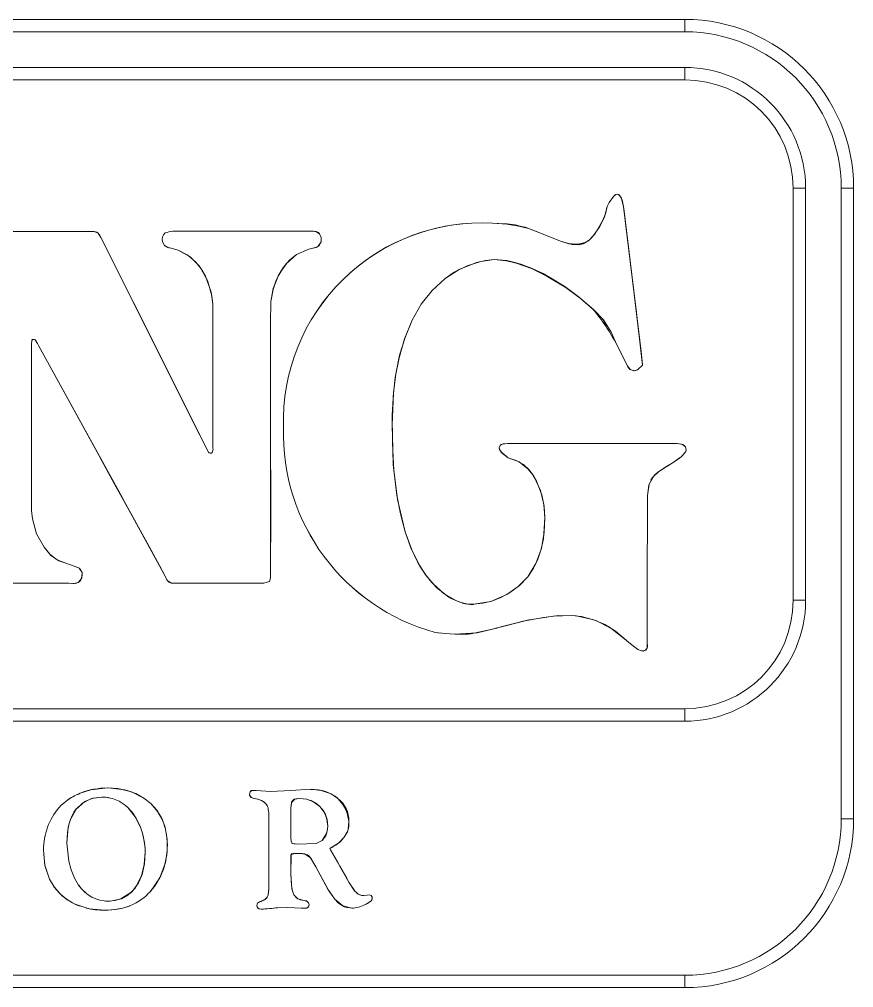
# Model space of a CAD drawing. Header units: millimetres. Extents: x 27602 to 523849, y 322139 to 568360.
# Drawn here: x 166990 to 168293, y 496682 to 498194 of the extents above; entities that cross this region are included whole.
import ezdxf

# ---------------------------------------------------------------- set-up
doc = ezdxf.new("R2010")
doc.units = ezdxf.units.MM

msp = doc.modelspace()

# ---------------------------------------------------------------- linework, layer by layer
at = {"color": 7, "lineweight": 13, "ltscale": 0.03937}
for p, q in [((164926.6, 498194.1), (168029.1, 498194.1)), ((164926.6, 498194.1), (168029.1, 498194.1)), ((164926.6, 498194.1), (168029.1, 498194.1)), ((164926.6, 498174.7), (168029.1, 498174.7)), ((164926.6, 498174.7), (168029.1, 498174.7)), ((168029.1, 498119.1), (164926.6, 498119.1)), ((168029.1, 498119.1), (164926.6, 498119.1)), ((168029.1, 498099.7), (164926.6, 498099.7)), ((168029.1, 498099.7), (164926.6, 498099.7)), ((168273.5, 497930.3), (168273.5, 496945.4)), ((168273.5, 497930.3), (168273.5, 496945.4)), ((168292.8, 496945.4), (168292.8, 497930.3)), ((168292.8, 496945.4), (168292.8, 497930.3)), ((168292.8, 497930.3), (168292.8, 496945.4)), ((164926.6, 497117.2), (168029.1, 497117.2)), ((164926.6, 497117.2), (168029.1, 497117.2)), ((168029.1, 497117.2), (164926.6, 497117.2)), ((164926.6, 497097.8), (168029.1, 497097.8)), ((164926.6, 497097.8), (168029.1, 497097.8)), ((168029.1, 496701), (164926.6, 496701)), ((168029.1, 496701), (164926.6, 496701)), ((164926.6, 496681.6), (168029.1, 496681.6)), ((164926.6, 496681.6), (168029.1, 496681.6))]:
    msp.add_line(p, q, dxfattribs=at)
at = {"color": 7, "lineweight": 13, "ltscale": 0.000399988}
for p, q in [((168029.1, 498194.1), (168029.1, 498174.7)), ((168029.1, 498194.1), (168029.1, 498174.7)), ((168029.1, 498119.1), (168029.1, 498099.7)), ((168029.1, 498119.1), (168029.1, 498099.7))]:
    msp.add_line(p, q, dxfattribs=at)
at = {"color": 7, "lineweight": 13, "ltscale": 0.000399973}
for p, q in [((168198.5, 497930.3), (168217.8, 497930.3)), ((168198.5, 497930.3), (168217.8, 497930.3)), ((168198.5, 497286.6), (168217.8, 497286.6)), ((168198.5, 497286.6), (168217.8, 497286.6)), ((168029.1, 496701), (168029.1, 496681.6)), ((168029.1, 496701), (168029.1, 496681.6))]:
    msp.add_line(p, q, dxfattribs=at)
at = {"color": 7, "lineweight": 13, "ltscale": 0.0133}
for p, q in [((168198.5, 497286.6), (168198.5, 497930.3)), ((168198.5, 497286.6), (168198.5, 497930.3)), ((168217.8, 497286.6), (168217.8, 497930.3)), ((168217.8, 497286.6), (168217.8, 497930.3))]:
    msp.add_line(p, q, dxfattribs=at)
at = {"color": 7, "lineweight": 13, "ltscale": 0.000400003}
for p, q in [((168273.5, 497930.3), (168292.8, 497930.3)), ((168273.5, 497930.3), (168292.8, 497930.3)), ((168029.1, 497117.2), (168029.1, 497097.8)), ((168029.1, 497117.2), (168029.1, 497097.8)), ((168273.5, 496945.4), (168292.8, 496945.4)), ((168273.5, 496945.4), (168292.8, 496945.4))]:
    msp.add_line(p, q, dxfattribs=at)
at = {"color": 7, "lineweight": 13, "ltscale": 0.000239781}
msp.add_line((167918.1, 497917.6), (167911.4, 497908.1), dxfattribs=at)
msp.add_line((167918.1, 497917.6), (167911.4, 497908.1), dxfattribs=at)
at = {"color": 7, "lineweight": 13, "ltscale": 0.00014736}
msp.add_line((167911.4, 497908.1), (167908.2, 497901.8), dxfattribs=at)
msp.add_line((167911.4, 497908.1), (167908.2, 497901.8), dxfattribs=at)
at = {"color": 7, "lineweight": 13, "ltscale": 3.46558e-05}
msp.add_line((167933.4, 497902.8), (167933.6, 497901.2), dxfattribs=at)
at = {"color": 7, "lineweight": 13, "ltscale": 6.21811e-06}
msp.add_line((167933.6, 497901.2), (167933.6, 497900.9), dxfattribs=at)
at = {"color": 7, "lineweight": 13, "ltscale": 0.017703}
for q in [(166250, 497862), (166250, 497861.9)]:
    msp.add_line((167106.8, 497862.9), q, dxfattribs=at)
at = {"color": 7, "lineweight": 13, "ltscale": 0.000601341}
msp.add_line((167077.7, 497862.9), (167106.8, 497862.9), dxfattribs=at)
at = {"color": 7, "lineweight": 13, "ltscale": 0.00429}
for q in [(167437.4, 497863.1), (167437.4, 497863), (167437.4, 497863)]:
    msp.add_line((167229.7, 497863), q, dxfattribs=at)
at = {"color": 7, "lineweight": 13, "ltscale": 8.37672e-05}
msp.add_line((167437.4, 497863.1), (167441.4, 497863.2), dxfattribs=at)
at = {"color": 7, "lineweight": 13, "ltscale": 8.38042e-05}
msp.add_line((167437.4, 497863), (167441.4, 497863.2), dxfattribs=at)
msp.add_line((167437.4, 497863), (167441.4, 497863.2), dxfattribs=at)
at = {"color": 7, "lineweight": 13, "ltscale": 0.00065877}
for p, q in [((167805.7, 497859.4), (167835.3, 497847.6)), ((167835.3, 497847.6), (167805.7, 497859.4)), ((167835.3, 497847.6), (167805.7, 497859.4))]:
    msp.add_line(p, q, dxfattribs=at)
at = {"color": 7, "lineweight": 13, "ltscale": 1.89606e-05}
msp.add_line((167461.1, 497854.4), (167461.3, 497853.5), dxfattribs=at)
at = {"color": 7, "lineweight": 13, "ltscale": 0.000140168}
msp.add_line((167461.3, 497853.5), (167461.3, 497846.7), dxfattribs=at)
at = {"color": 7, "lineweight": 13, "ltscale": 1.40244e-06}
msp.add_line((167461.3, 497853.5), (167461.3, 497853.5), dxfattribs=at)
at = {"color": 7, "lineweight": 13, "ltscale": 0.000141551}
msp.add_line((167461.3, 497846.7), (167461.3, 497853.5), dxfattribs=at)
at = {"color": 7, "lineweight": 13, "ltscale": 0.000141564}
msp.add_line((167461.3, 497846.7), (167461.3, 497853.5), dxfattribs=at)
at = {"color": 7, "lineweight": 13, "ltscale": 0.00028534}
msp.add_line((167225, 497837.1), (167238.3, 497833.5), dxfattribs=at)
msp.add_line((167225, 497837.1), (167238.3, 497833.5), dxfattribs=at)
at = {"color": 7, "lineweight": 13, "ltscale": 0.000441879}
for p, q in [((167442.4, 497835.3), (167422.8, 497826.6)), ((167422.8, 497826.6), (167442.4, 497835.3)), ((167422.8, 497826.6), (167442.4, 497835.3))]:
    msp.add_line(p, q, dxfattribs=at)
at = {"color": 7, "lineweight": 13, "ltscale": 8.70337e-05}
msp.add_line((167442.4, 497835.3), (167446.5, 497836.1), dxfattribs=at)
msp.add_line((167442.4, 497835.3), (167446.5, 497836.1), dxfattribs=at)
at = {"color": 7, "lineweight": 13, "ltscale": 0.00465}
msp.add_line((167292.5, 497524.3), (167292.5, 497749.4), dxfattribs=at)
msp.add_line((167292.5, 497524.3), (167292.5, 497749.4), dxfattribs=at)
at = {"color": 7, "lineweight": 13, "ltscale": 0.00464}
msp.add_line((167292.5, 497524.3), (167292.5, 497748.9), dxfattribs=at)
at = {"color": 7, "lineweight": 13, "ltscale": 0.000713715}
msp.add_line((167383.1, 497753.4), (167382.3, 497718.9), dxfattribs=at)
msp.add_line((167383.1, 497753.4), (167382.3, 497718.9), dxfattribs=at)
at = {"color": 7, "lineweight": 13, "ltscale": 0.000713703}
msp.add_line((167383.1, 497753.4), (167382.4, 497718.9), dxfattribs=at)
at = {"color": 7, "lineweight": 13, "ltscale": 0.000120475}
msp.add_line((167009.5, 497692.6), (167008.9, 497686.8), dxfattribs=at)
msp.add_line((167009.5, 497692.6), (167008.9, 497686.8), dxfattribs=at)
at = {"color": 7, "lineweight": 13, "ltscale": 1.55691e-05}
msp.add_line((167011.7, 497694.2), (167011, 497694), dxfattribs=at)
at = {"color": 7, "lineweight": 13, "ltscale": 0.000139652}
msp.add_line((167015, 497693.3), (167018.6, 497687.6), dxfattribs=at)
msp.add_line((167015, 497693.3), (167018.6, 497687.6), dxfattribs=at)
at = {"color": 7, "lineweight": 13, "ltscale": 1.6797e-05}
msp.add_line((167009, 497687.6), (167008.9, 497686.8), dxfattribs=at)
at = {"color": 7, "lineweight": 13, "ltscale": 5.03711e-05}
msp.add_line((167008.9, 497686.8), (167009, 497684.4), dxfattribs=at)
at = {"color": 7, "lineweight": 13, "ltscale": 5.03696e-05}
msp.add_line((167008.9, 497686.8), (167009, 497684.4), dxfattribs=at)
at = {"color": 7, "lineweight": 13, "ltscale": 5.03721e-05}
msp.add_line((167008.9, 497686.8), (167009, 497684.4), dxfattribs=at)
at = {"color": 7, "lineweight": 13, "ltscale": 0.005318}
msp.add_line((167009, 497684.4), (167009, 497427), dxfattribs=at)
msp.add_line((167009, 497684.4), (167009, 497427), dxfattribs=at)
msp.add_line((167009, 497684.4), (167009, 497427), dxfattribs=at)
at = {"color": 7, "lineweight": 13, "ltscale": 6.22625e-05}
msp.add_line((167018.6, 497687.6), (167019.9, 497684.9), dxfattribs=at)
msp.add_line((167018.6, 497687.6), (167019.9, 497684.9), dxfattribs=at)
at = {"color": 7, "lineweight": 13, "ltscale": 0.005659}
msp.add_line((167019.9, 497684.9), (167152, 497444.9), dxfattribs=at)
at = {"color": 7, "lineweight": 13, "ltscale": 0.000756074}
msp.add_line((167923.3, 497685.6), (167939.7, 497652.9), dxfattribs=at)
msp.add_line((167923.3, 497685.6), (167939.7, 497652.9), dxfattribs=at)
at = {"color": 7, "lineweight": 13, "ltscale": 0.000192988}
msp.add_line((167572.3, 497560.2), (167572.3, 497550.8), dxfattribs=at)
at = {"color": 7, "lineweight": 13, "ltscale": 0.000104358}
msp.add_line((167291.5, 497517.3), (167292.6, 497522.2), dxfattribs=at)
at = {"color": 7, "lineweight": 13, "ltscale": 0.000104439}
msp.add_line((167292.6, 497522.2), (167291.5, 497517.3), dxfattribs=at)
msp.add_line((167292.6, 497522.2), (167291.5, 497517.3), dxfattribs=at)
at = {"color": 7, "lineweight": 13, "ltscale": 4.27469e-05}
msp.add_line((167292.6, 497522.2), (167292.5, 497524.3), dxfattribs=at)
at = {"color": 7, "lineweight": 13, "ltscale": 4.27478e-05}
msp.add_line((167292.6, 497522.2), (167292.5, 497524.3), dxfattribs=at)
at = {"color": 7, "lineweight": 13, "ltscale": 4.27481e-05}
msp.add_line((167292.6, 497522.2), (167292.5, 497524.3), dxfattribs=at)
at = {"color": 7, "lineweight": 13, "ltscale": 8.65308e-05}
msp.add_line((167741, 497528.7), (167739.6, 497524.7), dxfattribs=at)
msp.add_line((167741, 497528.7), (167739.6, 497524.7), dxfattribs=at)
at = {"color": 7, "lineweight": 13, "ltscale": 0.001787}
msp.add_line((167752.3, 497531.7), (167838.8, 497531.8), dxfattribs=at)
at = {"color": 7, "lineweight": 13, "ltscale": 0.005476}
msp.add_line((167752.3, 497531.7), (168017.3, 497531.7), dxfattribs=at)
msp.add_line((167752.3, 497531.7), (168017.3, 497531.7), dxfattribs=at)
at = {"color": 7, "lineweight": 13, "ltscale": 0.000879515}
msp.add_line((167838.8, 497531.8), (167881.4, 497531.7), dxfattribs=at)
at = {"color": 7, "lineweight": 13, "ltscale": 0.002809}
msp.add_line((167881.4, 497531.7), (168017.3, 497531.7), dxfattribs=at)
at = {"color": 7, "lineweight": 13, "ltscale": 0.000112336}
for p, q in [((168030.4, 497526.4), (168031.3, 497521.1)), ((168031.3, 497521.1), (168030.4, 497526.4)), ((168031.3, 497521.1), (168030.4, 497526.4))]:
    msp.add_line(p, q, dxfattribs=at)
at = {"color": 7, "lineweight": 13, "ltscale": 0.000136315}
msp.add_line((168001.5, 497496.1), (167995.8, 497492.7), dxfattribs=at)
at = {"color": 7, "lineweight": 13, "ltscale": 0.00019521}
msp.add_line((168009.6, 497500.9), (168001.5, 497496.1), dxfattribs=at)
at = {"color": 7, "lineweight": 13, "ltscale": 0.003158}
msp.add_line((167970.8, 497450.4), (167970.6, 497297.6), dxfattribs=at)
msp.add_line((167970.8, 497450.4), (167970.6, 497297.6), dxfattribs=at)
at = {"color": 7, "lineweight": 13, "ltscale": 4.87801e-05}
msp.add_line((167970.8, 497450.4), (167970.8, 497448.1), dxfattribs=at)
at = {"color": 7, "lineweight": 13, "ltscale": 0.000405975}
for p, q in [((167062.7, 497344.5), (167081.3, 497338)), ((167081.3, 497338), (167062.7, 497344.5)), ((167081.3, 497338), (167062.7, 497344.5))]:
    msp.add_line(p, q, dxfattribs=at)
at = {"color": 7, "lineweight": 13, "ltscale": 0.000350008}
msp.add_line((167382.3, 497338.7), (167382.5, 497321.8), dxfattribs=at)
at = {"color": 7, "lineweight": 13, "ltscale": 0.000350003}
msp.add_line((167382.4, 497338.7), (167382.5, 497321.8), dxfattribs=at)
at = {"color": 7, "lineweight": 13, "ltscale": 0.000349999}
msp.add_line((167382.4, 497338.7), (167382.5, 497321.8), dxfattribs=at)
at = {"color": 7, "lineweight": 13, "ltscale": 0.015632}
msp.add_line((166310.9, 497313.3), (167067.5, 497313.3), dxfattribs=at)
msp.add_line((166310.9, 497313.3), (167067.5, 497313.3), dxfattribs=at)
at = {"color": 7, "lineweight": 13, "ltscale": 0.00018169}
msp.add_line((167236.8, 497313.3), (167228, 497313.6), dxfattribs=at)
at = {"color": 7, "lineweight": 13, "ltscale": 0.000181701}
msp.add_line((167236.8, 497313.3), (167228, 497313.6), dxfattribs=at)
at = {"color": 7, "lineweight": 13, "ltscale": 0.00279}
msp.add_line((167236.8, 497313.3), (167371.8, 497313.3), dxfattribs=at)
msp.add_line((167236.8, 497313.3), (167371.8, 497313.3), dxfattribs=at)
at = {"color": 7, "lineweight": 13, "ltscale": 0.000127537}
msp.add_line((167364.8, 497313.3), (167358.6, 497313.3), dxfattribs=at)
at = {"color": 7, "lineweight": 13, "ltscale": 0.00014583}
msp.add_line((167371.8, 497313.3), (167364.8, 497313.3), dxfattribs=at)
at = {"color": 7, "lineweight": 13, "ltscale": 0.000192576}
msp.add_line((167380.8, 497315.9), (167371.8, 497313.3), dxfattribs=at)
at = {"color": 7, "lineweight": 13, "ltscale": 0.00019256}
msp.add_line((167371.8, 497313.3), (167380.8, 497315.9), dxfattribs=at)
msp.add_line((167371.8, 497313.3), (167380.8, 497315.9), dxfattribs=at)
at = {"color": 7, "lineweight": 13, "ltscale": 0.000127354}
msp.add_line((167382.5, 497321.8), (167380.8, 497315.9), dxfattribs=at)
at = {"color": 7, "lineweight": 13, "ltscale": 0.000127187}
msp.add_line((167380.8, 497315.9), (167382.5, 497321.8), dxfattribs=at)
at = {"color": 7, "lineweight": 13, "ltscale": 0.000127195}
msp.add_line((167380.8, 497315.9), (167382.5, 497321.8), dxfattribs=at)
at = {"color": 7, "lineweight": 13, "ltscale": 0.001571}
msp.add_line((167970.6, 497297.6), (167970.7, 497221.5), dxfattribs=at)
msp.add_line((167970.6, 497297.6), (167970.7, 497221.5), dxfattribs=at)
at = {"color": 7, "lineweight": 13, "ltscale": 1.39543e-06}
msp.add_line((167699.9, 497280.4), (167700, 497280.4), dxfattribs=at)
at = {"color": 7, "lineweight": 13, "ltscale": 0.001396}
msp.add_line((167970.6, 497289.1), (167970.7, 497221.5), dxfattribs=at)
at = {"color": 7, "lineweight": 13, "ltscale": 0.000167556}
msp.add_line((167647.7, 497235.5), (167639.6, 497236.3), dxfattribs=at)
at = {"color": 7, "lineweight": 13, "ltscale": 0.000331184}
msp.add_line((167639.6, 497236.3), (167655.6, 497234.8), dxfattribs=at)
msp.add_line((167639.6, 497236.3), (167655.6, 497234.8), dxfattribs=at)
at = {"color": 7, "lineweight": 13, "ltscale": 0.000137727}
msp.add_line((167735.5, 497243.4), (167729.1, 497241.7), dxfattribs=at)
at = {"color": 7, "lineweight": 13, "ltscale": 4.34617e-05}
msp.add_line((167939.2, 497222.7), (167937.6, 497224.2), dxfattribs=at)
msp.add_line((167939.2, 497222.7), (167937.6, 497224.2), dxfattribs=at)
at = {"color": 7, "lineweight": 13, "ltscale": 0.000436877}
msp.add_line((167939.2, 497222.7), (167955.9, 497209.8), dxfattribs=at)
msp.add_line((167939.2, 497222.7), (167955.9, 497209.8), dxfattribs=at)
at = {"color": 7, "lineweight": 13, "ltscale": 0.000102702}
for p in [(167355.1, 496989.7), (167355.2, 496989.8)]:
    msp.add_line(p, (167360.1, 496989.4), dxfattribs=at)
at = {"color": 7, "lineweight": 13, "ltscale": 0.000454772}
msp.add_line((167360.1, 496989.4), (167382.1, 496988.2), dxfattribs=at)
msp.add_line((167360.1, 496989.4), (167382.1, 496988.2), dxfattribs=at)
at = {"color": 7, "lineweight": 13, "ltscale": 0.000662148}
msp.add_line((167382.1, 496988.2), (167414.1, 496989.7), dxfattribs=at)
msp.add_line((167382.1, 496988.2), (167414.1, 496989.7), dxfattribs=at)
at = {"color": 7, "lineweight": 13, "ltscale": 0.000637108}
msp.add_line((167414.1, 496989.7), (167444.9, 496991.4), dxfattribs=at)
msp.add_line((167414.1, 496989.7), (167444.9, 496991.4), dxfattribs=at)
at = {"color": 7, "lineweight": 13, "ltscale": 5.27617e-05}
msp.add_line((167158, 496964.5), (167159.8, 496962.8), dxfattribs=at)
at = {"color": 7, "lineweight": 13, "ltscale": 0.001959}
msp.add_line((167379.8, 496852.8), (167379.8, 496947.6), dxfattribs=at)
msp.add_line((167379.8, 496852.8), (167379.8, 496947.6), dxfattribs=at)
msp.add_line((167379.8, 496852.8), (167379.8, 496947.6), dxfattribs=at)
at = {"color": 7, "lineweight": 13, "ltscale": 0.000936809}
msp.add_line((167414.2, 496916.5), (167414.2, 496961.9), dxfattribs=at)
msp.add_line((167414.2, 496916.5), (167414.2, 496961.9), dxfattribs=at)
at = {"color": 7, "lineweight": 13, "ltscale": 1.49621e-05}
msp.add_line((167415.4, 496908), (167415.8, 496907.4), dxfattribs=at)
msp.add_line((167415.4, 496908), (167415.8, 496907.4), dxfattribs=at)
at = {"color": 7, "lineweight": 13, "ltscale": 0.000594685}
msp.add_line((167424.6, 496905.8), (167453.4, 496906.6), dxfattribs=at)
msp.add_line((167424.6, 496905.8), (167453.4, 496906.6), dxfattribs=at)
at = {"color": 7, "lineweight": 13, "ltscale": 0.000217712}
msp.add_line((167453.4, 496906.6), (167462.8, 496911.4), dxfattribs=at)
msp.add_line((167453.4, 496906.6), (167462.8, 496911.4), dxfattribs=at)
at = {"color": 7, "lineweight": 13, "ltscale": 0.000605368}
msp.add_line((167414.6, 496888.8), (167414.2, 496859.5), dxfattribs=at)
at = {"color": 7, "lineweight": 13, "ltscale": 0.000605305}
msp.add_line((167414.2, 496888.8), (167414.2, 496859.5), dxfattribs=at)
at = {"color": 7, "lineweight": 13, "ltscale": 2.75859e-05}
msp.add_line((167414.3, 496887.4), (167414.2, 496886.1), dxfattribs=at)
at = {"color": 7, "lineweight": 13, "ltscale": 2.75408e-05}
msp.add_line((167414.3, 496887.4), (167414.2, 496886.1), dxfattribs=at)
at = {"color": 7, "lineweight": 13, "ltscale": 0.000124784}
msp.add_line((167420.4, 496891.4), (167414.4, 496890.4), dxfattribs=at)
at = {"color": 7, "lineweight": 13, "ltscale": 0.00012941}
msp.add_line((167420.4, 496891.4), (167414.6, 496888.8), dxfattribs=at)
at = {"color": 7, "lineweight": 13, "ltscale": 1.14265e-05}
msp.add_line((167414.8, 496890.2), (167414.6, 496889.6), dxfattribs=at)
at = {"color": 7, "lineweight": 13, "ltscale": 4.02285e-06}
msp.add_line((167415.1, 496890.5), (167414.9, 496890.4), dxfattribs=at)
at = {"color": 7, "lineweight": 13, "ltscale": 0.000110681}
msp.add_line((167415.1, 496890.5), (167420.4, 496891.4), dxfattribs=at)
at = {"color": 7, "lineweight": 13, "ltscale": 0.000113571}
msp.add_line((167425.9, 496891.3), (167420.4, 496891.4), dxfattribs=at)
at = {"color": 7, "lineweight": 13, "ltscale": 0.000160759}
msp.add_line((167428.1, 496891.3), (167420.4, 496891.4), dxfattribs=at)
at = {"color": 7, "lineweight": 13, "ltscale": 0.000160758}
msp.add_line((167428.1, 496891.3), (167420.4, 496891.3), dxfattribs=at)
at = {"color": 7, "lineweight": 13, "ltscale": 4.98906e-05}
msp.add_line((167475, 496899.2), (167476, 496897), dxfattribs=at)
msp.add_line((167475, 496899.2), (167476, 496897), dxfattribs=at)
at = {"color": 7, "lineweight": 13, "ltscale": 0.00014949}
msp.add_line((167476, 496897), (167479.6, 496890.7), dxfattribs=at)
msp.add_line((167476, 496897), (167479.6, 496890.7), dxfattribs=at)
at = {"color": 7, "lineweight": 13, "ltscale": 0.00106}
msp.add_line((167479.6, 496890.7), (167504.9, 496846.1), dxfattribs=at)
msp.add_line((167479.6, 496890.7), (167504.9, 496846.1), dxfattribs=at)
at = {"color": 7, "lineweight": 13, "ltscale": 0.000549662}
msp.add_line((167414.2, 496886.1), (167414.2, 496859.5), dxfattribs=at)
at = {"color": 7, "lineweight": 13, "ltscale": 0.000104534}
msp.add_line((167379.7, 496847.7), (167379.8, 496852.8), dxfattribs=at)
at = {"color": 7, "lineweight": 13, "ltscale": 0.000104527}
msp.add_line((167379.7, 496847.7), (167379.8, 496852.8), dxfattribs=at)
at = {"color": 7, "lineweight": 13, "ltscale": 0.000257973}
msp.add_line((167379.7, 496835.2), (167379.7, 496847.7), dxfattribs=at)
msp.add_line((167379.7, 496835.2), (167379.7, 496847.7), dxfattribs=at)
at = {"color": 7, "lineweight": 13, "ltscale": 0.000107198}
msp.add_line((167528.3, 496825.5), (167533.4, 496826.1), dxfattribs=at)
at = {"color": 7, "lineweight": 13, "ltscale": 0.000106987}
msp.add_line((167528.3, 496825.5), (167533.4, 496826), dxfattribs=at)
at = {"color": 7, "lineweight": 13, "ltscale": 7.09281e-05}
msp.add_line((167533.4, 496826.1), (167536.9, 496826.5), dxfattribs=at)
at = {"color": 7, "lineweight": 13, "ltscale": 7.16291e-05}
msp.add_line((167536.9, 496826.5), (167533.4, 496826), dxfattribs=at)
at = {"color": 7, "lineweight": 13, "ltscale": 7.09046e-05}
msp.add_line((167533.4, 496826), (167536.9, 496826.5), dxfattribs=at)
at = {"color": 7, "lineweight": 13, "ltscale": 3.1708e-05}
msp.add_line((167376, 496821.4), (167376.9, 496822.6), dxfattribs=at)
at = {"color": 7, "lineweight": 13, "ltscale": 0.000106532}
msp.add_line((167533.4, 496826), (167528.3, 496825.5), dxfattribs=at)
at = {"color": 7, "lineweight": 13, "ltscale": 0.000110882}
msp.add_line((167373.4, 496804.6), (167368, 496804.2), dxfattribs=at)
at = {"color": 7, "lineweight": 13, "ltscale": 0.000110919}
msp.add_line((167373.4, 496804.5), (167368, 496804.2), dxfattribs=at)
at = {"color": 7, "lineweight": 13, "ltscale": 0.000182055}
msp.add_line((167382.2, 496805.3), (167373.4, 496804.6), dxfattribs=at)
at = {"color": 7, "lineweight": 13, "ltscale": 0.000182062}
msp.add_line((167382.2, 496805.1), (167373.4, 496804.5), dxfattribs=at)
at = {"color": 7, "lineweight": 13, "ltscale": 0.000230206}
msp.add_line((167393.2, 496806.3), (167382.2, 496805.1), dxfattribs=at)
at = {"color": 7, "lineweight": 13, "ltscale": 0.000230135}
msp.add_line((167393.2, 496806.3), (167382.2, 496805.3), dxfattribs=at)
at = {"color": 7, "lineweight": 13, "ltscale": 0.000320282}
msp.add_line((167393.2, 496806.3), (167408.7, 496806.8), dxfattribs=at)
at = {"color": 7, "lineweight": 13, "ltscale": 0.000320252}
msp.add_line((167408.7, 496806.8), (167393.2, 496806.3), dxfattribs=at)
at = {"color": 7, "lineweight": 13, "ltscale": 0.000320237}
msp.add_line((167408.7, 496806.7), (167393.2, 496806.3), dxfattribs=at)
at = {"color": 7, "lineweight": 13, "ltscale": 0.000449295}
msp.add_line((167408.7, 496806.8), (167430.5, 496805.9), dxfattribs=at)
at = {"color": 7, "lineweight": 13, "ltscale": 0.000448574}
msp.add_line((167430.4, 496805.9), (167408.7, 496806.8), dxfattribs=at)
at = {"color": 7, "lineweight": 13, "ltscale": 0.000448599}
msp.add_line((167430.4, 496805.9), (167408.7, 496806.7), dxfattribs=at)
at = {"color": 7, "lineweight": 13, "ltscale": 0.000115129}
msp.add_line((167436, 496805.5), (167430.4, 496805.9), dxfattribs=at)
at = {"color": 7, "lineweight": 13, "ltscale": 0.000115132}
msp.add_line((167436, 496805.5), (167430.4, 496805.9), dxfattribs=at)
at = {"color": 7, "lineweight": 13, "ltscale": 0.03937}
for points in [[(167933.6, 497901.2), (167931.2, 497912.3), (167929, 497916.9), (167926.4, 497919.9), (167925.1, 497920.7), (167923.2, 497921.1), (167921.4, 497920.5), (167918.1, 497917.6)], [(167933.6, 497901.2), (167930.5, 497913.9), (167927.7, 497918.7), (167925.6, 497920.5), (167924.5, 497920.9), (167921.9, 497920.6), (167920.6, 497919.9), (167918.1, 497917.6)], [(167925.9, 497920.3), (167926.6, 497919.9), (167928, 497918.4), (167930.2, 497914.7)], [(167908.2, 497901.8), (167905.3, 497890.5), (167900.9, 497879.3), (167888.7, 497858.6), (167880.6, 497849.9), (167872.7, 497844.5), (167864.1, 497842), (167854.8, 497842.2), (167848.4, 497843.4), (167835.3, 497847.6)], [(167908.2, 497901.8), (167903.7, 497885.8), (167896.4, 497870.3), (167886.9, 497856.4), (167878.8, 497848.3), (167870.6, 497843.6), (167862, 497841.8), (167853.3, 497842.3), (167835.3, 497847.6)], [(167933.6, 497901.2), (167933.9, 497898.5), (167960.9, 497675.1), (167963.2, 497654.9), (167963.3, 497654.1)], [(167963.3, 497654.1), (167963.2, 497654.7), (167962.9, 497658.2), (167953.6, 497736.4), (167933.6, 497901.2)], [(167963.3, 497654.1), (167963.2, 497654.9), (167962.7, 497660), (167950.2, 497764.7), (167933.6, 497901.2)], [(167805.7, 497859.4), (167785.4, 497867.5), (167758.4, 497873.8), (167728.8, 497875.9)], [(167805.7, 497859.4), (167779.8, 497869.3), (167748.4, 497874.9), (167728.8, 497875.8)], [(167106.8, 497862.9), (167111.4, 497861.9), (167112.7, 497860.9), (167115.1, 497857.7)], [(167117.2, 497853.5), (167113.1, 497860.5), (167106.8, 497862.9)], [(167117.2, 497853.5), (167113.3, 497860.3), (167106.8, 497862.9)], [(167461.3, 497853.5), (167459, 497859), (167452.9, 497862.8), (167449.1, 497863.4), (167441.4, 497863.2)], [(167461.3, 497853.5), (167458.1, 497860), (167455.6, 497861.8), (167449.4, 497863.4), (167441.4, 497863.2)], [(167117.2, 497853.5), (167241, 497606.5), (167272, 497544.8)], [(167285.6, 497518.1), (167167.7, 497752.9), (167117.2, 497853.5)], [(167285.6, 497518.1), (167218.1, 497652.2), (167117.2, 497853.5)], [(167213.8, 497846.5), (167217, 497840.6), (167223.6, 497837.4), (167225, 497837.1)], [(167213.8, 497846.5), (167216.9, 497840.7), (167221.9, 497837.8), (167225, 497837.1)], [(167446.5, 497836.1), (167454.9, 497838.3), (167458.4, 497840.8), (167461.3, 497846.7)], [(167446.5, 497836.1), (167453.7, 497837.8), (167457, 497839.6), (167461.3, 497846.7)], [(167238.3, 497833.5), (167253.4, 497825.8), (167265.9, 497815), (167274.2, 497804.5), (167280.9, 497792.9), (167289.7, 497768), (167292.5, 497749.4)], [(167238.3, 497833.5), (167256.9, 497823.3), (167271.4, 497808.4), (167283.9, 497786.1), (167290.9, 497762), (167292.5, 497749.4)], [(167422.8, 497826.6), (167412, 497817.9), (167402.8, 497807.2), (167394.2, 497793.1), (167386.7, 497773.9), (167383.1, 497753.4)], [(167383.1, 497753.4), (167387, 497774.7), (167395, 497794.6), (167406.9, 497812.4), (167422.8, 497826.6)], [(167383.1, 497753.4), (167385.8, 497770.5), (167391.2, 497786.7), (167398.6, 497801), (167408.3, 497814), (167422.8, 497826.6)], [(167731.6, 497818.8), (167710.5, 497816), (167689.4, 497809.2), (167669.3, 497799.1), (167655.1, 497789.4)], [(167731.6, 497818.8), (167717.9, 497817.5), (167704.1, 497814.3), (167677.1, 497803.5), (167655.1, 497789.4)], [(167731.6, 497818.8), (167748.7, 497817.3), (167766, 497813.3), (167789.8, 497804.7), (167812.7, 497793.7), (167847.7, 497772.5)], [(167923.3, 497685.6), (167914.1, 497705.6), (167902.1, 497724.6), (167886.6, 497740.7), (167864.7, 497759.6), (167841.8, 497776.6), (167817, 497792.1), (167795.6, 497803.1), (167773.2, 497811.8), (167754.8, 497816.5), (167731.6, 497818.8)], [(167923.3, 497685.6), (167913.8, 497706.6), (167899.8, 497727.4), (167886.2, 497741.1), (167866.1, 497758.5), (167838.4, 497778.9), (167808.1, 497797), (167787.3, 497806.7), (167765.7, 497814), (167751.1, 497817.2), (167731.6, 497818.8)], [(167655.1, 497789.4), (167634.7, 497770.7), (167617.6, 497749), (167603.8, 497724.2)], [(167655.1, 497789.4), (167634.7, 497770.7), (167617.6, 497749), (167603.8, 497724.2)], [(167382.3, 497718.9), (167382.4, 497528.8), (167382.3, 497338.7)], [(167382.3, 497718.9), (167382.4, 497566.8), (167382.6, 497414.7), (167382.4, 497338.7)], [(167382.4, 497338.7), (167382.5, 497490.8), (167382.4, 497718.9)], [(167603.8, 497724.2), (167592.5, 497697.1), (167584, 497669.6), (167578, 497640.2), (167574.4, 497610.9), (167572.3, 497560.2)], [(167603.8, 497724.2), (167591.7, 497695), (167583, 497665.2), (167577.1, 497634.9), (167573.9, 497604.6), (167572.4, 497567.2), (167574.1, 497498.8), (167580.6, 497444.3), (167592.7, 497393.4)], [(167603.8, 497724.2), (167592.4, 497697), (167584, 497669.4), (167577.9, 497640.1), (167574.4, 497610.9), (167572.5, 497575.6), (167572.6, 497531.6), (167574.8, 497490), (167579.5, 497450.8), (167585.2, 497421.6), (167592.7, 497393.4)], [(167009.5, 497692.6), (167010.7, 497693.8), (167012.6, 497694.2), (167015, 497693.3)], [(167009.5, 497692.6), (167009.9, 497693.2), (167011.3, 497694.1), (167014, 497694), (167015, 497693.3)], [(167218.2, 497323.5), (167194.1, 497368.3), (167125, 497493.7), (167118.2, 497506), (167118.2, 497506), (167118.6, 497505.3), (167142.7, 497461.7), (167151.3, 497446.2), (167151.7, 497445.6), (167151.7, 497445.7), (167145.4, 497457), (167107.5, 497526), (167019.9, 497684.9)], [(167019.9, 497684.9), (167109.7, 497522.1), (167140.8, 497465.4), (167151.2, 497446.4), (167151.7, 497445.3), (167151.6, 497445.4), (167141.6, 497463.6), (167122.7, 497497.8), (167122.7, 497497.9), (167123.3, 497496.7), (167159.2, 497431.8), (167189.7, 497376.2), (167209.2, 497341.2), (167218.2, 497323.5)], [(167939.7, 497652.9), (167943.6, 497647.3), (167950.2, 497645), (167955.5, 497646.8), (167963.3, 497654.1)], [(167939.7, 497652.9), (167943.9, 497647), (167950.5, 497645), (167955.6, 497646.9), (167963.3, 497654.1)], [(167963.3, 497654.1), (167955.4, 497646.4), (167949.9, 497645)], [(167753.2, 497509.4), (167743.9, 497516.9), (167740.5, 497521.4), (167739.6, 497524.7)], [(167739.6, 497524.7), (167740.1, 497522.4), (167742.7, 497518.1), (167753.2, 497509.4)], [(167739.6, 497524.7), (167741.5, 497519.8), (167744.8, 497515.9), (167753.2, 497509.4)], [(167741, 497528.7), (167744.8, 497530.8), (167752.3, 497531.7)], [(167752.3, 497531.7), (167745.6, 497531.1), (167742.7, 497530), (167741, 497528.7)], [(167752.3, 497531.7), (167745.6, 497531.1), (167742.6, 497530), (167741, 497528.7)], [(168030.4, 497526.4), (168025.8, 497530.1), (168017.3, 497531.7)], [(168030.4, 497526.4), (168027.1, 497529.4), (168024, 497530.7), (168017.3, 497531.7)], [(167152, 497444.9), (167151.8, 497445.3), (167151.3, 497446.3), (167140.3, 497466), (167117.2, 497507.9), (167117.1, 497507.9), (167122, 497499), (167169.8, 497412.6), (167200.8, 497355.9), (167218.2, 497323.5)], [(167810.9, 497415.4), (167809.7, 497433), (167806, 497451.6), (167797.9, 497472.9), (167792.1, 497482.7), (167784.9, 497491.6), (167770.7, 497502.8), (167753.2, 497509.4)], [(167810.9, 497415.4), (167809.2, 497436.3), (167804, 497458.3), (167793.6, 497480.5), (167786.2, 497490.3), (167777.2, 497498.6), (167766, 497505.2), (167753.2, 497509.4)], [(168009.6, 497500.9), (168023.8, 497510.9), (168029.3, 497516.8), (168031.3, 497521.1)], [(168009.6, 497500.9), (168020.3, 497508.1), (168025.3, 497512.2), (168030.6, 497519.1), (168031.3, 497521.1)], [(167970.8, 497450.4), (167973.4, 497468), (167981.5, 497481.5), (167987.1, 497486.9), (168000.2, 497495.3), (168009.6, 497500.9)], [(167970.8, 497450.4), (167973, 497466.9), (167979.5, 497479.2), (167988.8, 497488.1), (167999.4, 497494.9), (168009.6, 497500.9)], [(167029, 497369.4), (167017.1, 497390.5), (167010.5, 497413.9), (167009, 497427)], [(167029, 497369.4), (167017.1, 497390.5), (167010.5, 497413.9), (167009, 497427)], [(167784, 497323.4), (167796.8, 497344.2), (167805.3, 497367.7), (167809.8, 497393.3), (167810.9, 497415.4)], [(167784, 497323.4), (167792.8, 497336.6), (167799.8, 497351), (167805, 497366.4), (167808.5, 497382.8), (167810.9, 497415.4)], [(167592.7, 497393.4), (167602.8, 497365.3), (167615.7, 497339.9), (167625.4, 497325.5), (167636.3, 497312.2), (167653.4, 497296.7), (167672.6, 497285.8), (167681.7, 497282.5), (167691, 497280.4), (167699.9, 497280.4)], [(167592.7, 497393.4), (167601.5, 497368.6), (167612.3, 497345.8), (167624.6, 497326.6), (167637.7, 497310.7), (167650.9, 497298.6), (167664.5, 497289.7), (167677.8, 497283.8), (167692.7, 497280.2), (167699.9, 497280.4)], [(167029, 497369.4), (167038.1, 497358.1), (167049, 497349.7), (167062.7, 497344.5)], [(167062.7, 497344.5), (167051.7, 497348.3), (167039.6, 497356.6), (167029, 497369.4)], [(167062.7, 497344.5), (167049, 497349.7), (167038.1, 497358.1), (167029, 497369.4)], [(167087.8, 497323.7), (167088.1, 497330.2), (167083.4, 497336.9), (167081.3, 497338)], [(167087.8, 497323.7), (167088.1, 497330.2), (167084.9, 497335.8), (167081.3, 497338)], [(167067.5, 497313.3), (167072.3, 497313.1), (167079.6, 497313.5), (167083.9, 497315.6), (167086.9, 497320.1), (167087.8, 497323.7)], [(167067.5, 497313.3), (167077.2, 497313.1), (167081.8, 497314.3), (167086.4, 497318.9), (167087.8, 497323.7)], [(167218.2, 497323.5), (167219.7, 497320.2), (167222.1, 497316.3), (167223.7, 497314.9), (167228, 497313.6)], [(167218.2, 497323.5), (167221.1, 497317.7), (167228, 497313.6)], [(167630.3, 497319.1), (167642.2, 497306.1), (167661, 497291.7)], [(167699.9, 497280.4), (167726.4, 497285), (167751.2, 497295.6), (167769.1, 497308), (167784, 497323.4)], [(167699.9, 497280.4), (167714.1, 497282), (167727.9, 497285.5), (167742.1, 497291), (167755.5, 497298.1), (167771, 497309.6), (167784, 497323.4)], [(167937.6, 497224.2), (167913.8, 497243.2), (167890.1, 497255.2), (167867.7, 497261.3), (167852.9, 497262.9), (167823.6, 497262), (167783.7, 497255.4), (167729.1, 497241.7)], [(167937.6, 497224.2), (167921, 497238.2), (167904.4, 497248.7), (167887.4, 497256.1), (167859.8, 497262.4), (167832.5, 497262.7), (167808.7, 497260), (167776.7, 497253.8), (167729.1, 497241.7)], [(167729.1, 497241.7), (167695.3, 497234.2), (167670.9, 497233.6), (167655.6, 497234.8)], [(167729.1, 497241.7), (167704.8, 497235.8), (167669.7, 497233.7), (167655.6, 497234.8)], [(167690.8, 497233.6), (167670.9, 497233.6), (167655.6, 497234.8)], [(167955.9, 497209.8), (167961.5, 497207.7), (167964.1, 497207.4), (167968.2, 497208.9), (167969.4, 497210.3), (167970.9, 497214.1), (167970.7, 497221.5)], [(167955.9, 497209.8), (167961.7, 497207.6), (167964.4, 497207.5), (167968.3, 497209), (167970.5, 497212.7), (167970.7, 497221.5)], [(167970.7, 497221.5), (167971.1, 497215.1), (167970.5, 497212.3), (167968, 497208.7)], [(167966.7, 497208), (167964, 497207.4), (167961.4, 497207.7), (167955.9, 497209.8)], [(167168.8, 496986.1), (167155, 496990.5), (167128.5, 496993.5), (167101.7, 496990.5), (167085.3, 496985.4)], [(167127.8, 496993.5), (167143.6, 496992.5), (167158.6, 496989.6), (167172.1, 496984.7), (167184.5, 496977.8), (167195.4, 496969)], [(167127.8, 496993.5), (167144, 496992.5), (167165.5, 496987.4), (167184.8, 496977.6), (167195.4, 496969)], [(167118.5, 496979.3), (167103.1, 496976.9), (167089, 496970), (167078.9, 496960.6)], [(167118.5, 496979.3), (167104.9, 496977.7), (167092.4, 496972.6), (167078.9, 496960.6)], [(167349.4, 496983.9), (167350.4, 496987.6), (167352.4, 496989.3), (167355.1, 496989.8)], [(167349.4, 496983.9), (167350.4, 496987.6), (167353.2, 496989.5), (167355.1, 496989.7)], [(167356.6, 496977.2), (167352.8, 496978.4), (167349.5, 496982.5), (167349.4, 496983.9)], [(167356.6, 496977.2), (167352.1, 496978.8), (167350, 496981.1), (167349.4, 496983.9)], [(167444.9, 496991.4), (167461.7, 496989.8), (167477.3, 496984.5), (167487.6, 496977.3)], [(167504.8, 496941.3), (167503.4, 496949.5), (167499.3, 496960.9), (167492.8, 496971.6), (167487.6, 496977.3)], [(167487.6, 496977.3), (167495.7, 496967.4), (167501.3, 496956), (167504.8, 496941.5)], [(167159.8, 496962.8), (167168.7, 496952.6), (167179.5, 496931.7)], [(167179.3, 496932.4), (167170.7, 496949.7), (167159.8, 496962.8)], [(167179.3, 496932.4), (167172.7, 496946.5), (167159.8, 496962.8)], [(167194.8, 496831.9), (167209.4, 496853.2), (167218.2, 496877.3), (167220.9, 496895.2), (167221, 496913), (167218.5, 496929.3), (167213.5, 496943.7), (167206, 496956.8), (167195.5, 496969)], [(167195.4, 496969), (167204.7, 496958.7), (167211.9, 496947), (167217.2, 496934), (167220.2, 496920.1), (167221.3, 496904.9)], [(167195.4, 496969), (167204.7, 496958.7), (167212, 496946.9), (167217.2, 496934), (167220.2, 496920.1), (167221.3, 496904.9)], [(167427.8, 496977.2), (167421.8, 496976.6), (167419.3, 496975.8), (167415.9, 496972.4), (167414.9, 496969.3), (167414.2, 496961.9)], [(167414.2, 496961.9), (167415.3, 496970.9), (167420.1, 496976.1), (167427.8, 496977.2)], [(167414.2, 496961.9), (167415.1, 496970.1), (167419.3, 496975.8), (167421.8, 496976.6), (167427.8, 496977.2)], [(167427.8, 496977.2), (167438.7, 496976.1), (167448.6, 496972.6), (167459.6, 496964.7), (167467.5, 496953.6), (167470.7, 496944), (167471.7, 496933.7)], [(167427.8, 496977.2), (167439.3, 496976), (167449.7, 496972.1), (167458.5, 496965.8), (167465.4, 496957.4), (167469.8, 496947.4), (167471.7, 496933.7)], [(167471.7, 496933.7), (167470.5, 496945), (167466.6, 496955.3), (167459.6, 496964.6)], [(167064.5, 496907.4), (167066.5, 496932.1), (167069.5, 496943.2), (167078.8, 496960.5)], [(167462.8, 496911.4), (167470.3, 496923.3), (167471.7, 496933.7)], [(167471.7, 496933.7), (167471, 496925.8), (167468.5, 496918.7), (167462.8, 496911.4)], [(167471.7, 496933.7), (167471, 496925.9), (167468.5, 496918.8), (167462.8, 496911.4)], [(167504.8, 496941.5), (167503.6, 496928.7), (167502, 496924.4), (167497.2, 496916.6)], [(167504.8, 496941.5), (167504.6, 496932.6), (167502.4, 496924.9), (167497.2, 496916.6)], [(167064.5, 496907.4), (167067.6, 496879.4), (167071.2, 496865.7), (167076.3, 496852.8), (167082.8, 496841.7)], [(167064.5, 496907.4), (167067.4, 496879.4), (167071.1, 496865.7), (167076.2, 496852.8), (167082.8, 496841.7)], [(167414.2, 496916.5), (167414.7, 496910.4), (167415.5, 496907.8), (167415.8, 496907.4)], [(167415.4, 496908), (167414.8, 496909.8), (167414.2, 496916.5)], [(167415.4, 496908), (167414.8, 496909.9), (167414.2, 496916.5)], [(167415.8, 496907.4), (167417.2, 496906.6), (167424.6, 496905.8)], [(167415.8, 496907.4), (167416.6, 496906.8), (167418.7, 496906.2), (167424.6, 496905.8)], [(167497.2, 496916.6), (167489.9, 496908.4), (167475, 496899.2)], [(167053.9, 496828.1), (167044.5, 496838.9), (167037.2, 496851.2), (167030, 496872.7), (167027.7, 496896.2)], [(167053.9, 496828.1), (167044.5, 496839), (167037.2, 496851.3), (167030, 496872.6), (167027.7, 496896.2)], [(167186.6, 496893), (167185.5, 496875.2), (167181.7, 496858.5), (167176.1, 496845.2), (167168.5, 496834.3), (167159.7, 496826.1), (167149.5, 496820.4), (167131.8, 496816.8), (167124.8, 496816.9)], [(167170.9, 496837.2), (167180.9, 496856), (167185.3, 496873.8), (167186.6, 496893)], [(167170.9, 496837.2), (167180.9, 496856.1), (167185.3, 496873.8), (167186.6, 496893)], [(167414.6, 496889.7), (167414.2, 496887.4), (167414.3, 496887.4), (167414.6, 496888.9), (167414.6, 496888.8)], [(167414.6, 496888.8), (167414.7, 496888.9), (167415, 496890.5), (167414.9, 496890.5), (167414.6, 496889.7)], [(167441.8, 496887.9), (167439.9, 496889.2), (167431.7, 496891.2), (167428.1, 496891.3)], [(167441.8, 496887.9), (167439.9, 496889.2), (167430.1, 496891.3), (167428.1, 496891.3)], [(167452.9, 496870.2), (167445, 496884.2), (167435.6, 496890.7), (167431.4, 496891.2)], [(167452.9, 496870.2), (167444.9, 496884.4), (167441.8, 496887.9)], [(167452.9, 496870.2), (167445.6, 496883.3), (167441.8, 496887.9)], [(167414.2, 496859.5), (167415.8, 496836), (167418.6, 496826.7)], [(167414.2, 496859.5), (167415.1, 496840.9), (167416.5, 496832.7), (167418.6, 496826.7)], [(167482.8, 496819.7), (167472.5, 496834.2), (167452.9, 496870.2)], [(167482.8, 496819.7), (167472.8, 496833.7), (167452.9, 496870.2)], [(167378.7, 496826.8), (167379.7, 496836.3), (167379.7, 496841.5)], [(167504.9, 496846.1), (167514.7, 496831.8), (167516.9, 496829.7)], [(167504.9, 496846.1), (167513.7, 496832.9), (167516.9, 496829.7)], [(167123.3, 496802.6), (167099.4, 496804.8), (167077.5, 496811.8), (167065, 496818.9), (167053.9, 496828.1)], [(167123.3, 496802.6), (167099.2, 496804.8), (167077.1, 496812), (167064.8, 496819), (167053.9, 496828.1)], [(167129.5, 496816.8), (167139.4, 496817.6), (167148.6, 496820.1), (167164.4, 496830), (167170.9, 496837.2)], [(167129.5, 496816.8), (167139.3, 496817.6), (167148.5, 496820.1), (167164.3, 496829.9), (167170.9, 496837.2)], [(167376.7, 496822.3), (167378.6, 496826.3), (167379.7, 496835.2)], [(167376.7, 496822.3), (167378.6, 496826.3), (167379.7, 496835.2)], [(167418.6, 496826.7), (167423.2, 496821.5), (167428.7, 496818.9), (167435.1, 496817.7)], [(167418.6, 496826.7), (167424.8, 496820.5), (167435.1, 496817.7)], [(167418.6, 496826.7), (167423.2, 496821.5), (167428.6, 496818.9), (167435.1, 496817.7)], [(167536.9, 496826.5), (167539.4, 496825.7), (167541.1, 496823.3), (167541.3, 496821.3)], [(167536.9, 496826.5), (167539.4, 496825.7), (167540.8, 496824.1), (167541.3, 496821.3)], [(167365.3, 496815.6), (167373.4, 496819.2), (167376.7, 496822.3)], [(167365.3, 496815.6), (167374.5, 496820), (167376.7, 496822.3)], [(167435.1, 496817.7), (167438.4, 496817), (167441.8, 496814.3), (167442.6, 496811.3)], [(167435.1, 496817.7), (167439.8, 496816.3), (167441.9, 496814.1), (167442.6, 496811.3)], [(167442.6, 496811.3), (167442.1, 496808.8), (167441.5, 496807.7), (167438.3, 496805.8), (167436, 496805.5)], [(167442.6, 496811.3), (167441.9, 496808.4), (167440, 496806.4), (167436, 496805.5)], [(167509.3, 496805.7), (167498.1, 496808), (167487.7, 496814.7), (167482.8, 496819.7)], [(167509.3, 496805.7), (167495.4, 496809.2), (167482.8, 496819.7)], [(167541.3, 496821.3), (167541.1, 496819.9), (167539.5, 496817.2), (167533.7, 496813), (167529.3, 496810.8)], [(167541.3, 496821.3), (167541.1, 496819.9), (167539.5, 496817.2), (167531.9, 496812), (167529.3, 496810.8)], [(167368, 496804.2), (167364.9, 496804.6), (167362.1, 496806.6), (167361.3, 496808.6), (167361.2, 496809.9)], [(167368, 496804.2), (167364.9, 496804.6), (167362.1, 496806.6), (167361.3, 496808.6), (167361.2, 496809.9)], [(167368, 496804.2), (167364.8, 496804.6), (167362.2, 496806.5), (167361.2, 496809.5), (167361.2, 496809.9)]]:
    msp.add_lwpolyline(points, dxfattribs=at)
for centre, radius, start, end in [((168029.1, 497930.3), 263.8, 0, 90), ((168029.1, 497930.3), 263.8, 0, 90), ((168029.1, 497930.3), 263.8, 0, 90), ((168029.1, 497930.3), 244.4, 0, 90), ((168029.1, 497930.3), 244.4, 0, 90), ((168029.1, 497930.3), 188.8, 0, 90), ((168029.1, 497930.3), 188.8, 0, 90), ((168029.1, 497930.3), 169.4, 0, 90), ((168029.1, 497930.3), 169.4, 0, 90), ((168029.1, 497930.3), 169.4, 0, 90), ((167712.4, 497566.3), 310, 86.9671, 181.771), ((167712.4, 497566.3), 310, 86.9671, 181.7709), ((167712.4, 497566.3), 310, 92.8589, 134.3566), ((167737.9, 497726.4), 148.9, 73.4076, 86.1398), ((167226.9, 497850.4), 13.6, 130.6801, 196.5012), ((167226.9, 497850.4), 13.6, 130.6898, 196.4863), ((167242, 497775.2), 88.7, 97.9798, 105.6787), ((167242.1, 497774.7), 89.2, 97.9955, 105.6454), ((167242, 497775.2), 88.7, 97.9812, 105.6778), ((167712.4, 497566.3), 310, 134.3567, 181.7709), ((167629.8, 497528.6), 332.9, 28.1406, 39.8655), ((167960.7, 497663.1), 23.4, 206.0671, 222.2717), ((167724.7, 497547.2), 322.3, 178.3185, 254.7062), ((167724.7, 497547.2), 322.3, 178.3163, 254.705), ((167288.8, 497519.9), 3.7, 209.259, 316.3804), ((167288.8, 497519.9), 3.7, 209.2938, 316.3543), ((168012.3, 497453.9), 41.5, 141.6854, 150.1569), ((167076.3, 497325.5), 13.4, 48.0202, 68.3982), ((167068.5, 497327.7), 19.7, 348.2673, 8.4942), ((167075.3, 497330.1), 17.1, 264.6069, 293.456), ((167073.5, 497325.3), 14.4, 324.1049, 353.697), ((167696.1, 497325), 44.9, 251.4756, 273.859), ((168029.1, 497286.6), 188.8, 270, 360), ((168029.1, 497286.6), 169.4, 270, 0), ((168029.1, 497286.6), 188.8, 270, 0), ((168029.1, 497286.6), 169.4, 270, 0), ((168029.1, 497286.6), 169.4, 270, 360), ((167991.7, 496319), 959.2, 102.3579, 105.4886), ((167842.8, 497132.9), 131.2, 55.3795, 63.1458), ((167127.2, 496881.2), 112.3, 89.6849, 111.8855), ((167127.2, 496881.2), 112.3, 89.6844, 111.8863), ((167117.6, 496901.9), 89.4, 111.1809, 137.081), ((167117.6, 496901.9), 89.4, 111.1782, 137.0805), ((167120.8, 496896.4), 95.7, 111.7293, 127.3323), ((167119.3, 496922.7), 56.6, 76.7642, 90.7415), ((167118.7, 496920), 59.3, 46.1458, 90.2244), ((167119.1, 496920.8), 58.5, 45.879, 90.6272), ((167118.7, 496903.4), 89.2, 138.2236, 160.9819), ((167118.7, 496903.4), 89.2, 138.2272, 160.9757), ((167352.6, 496940), 37.4, 65.7987, 83.9256), ((167430.4, 496936.1), 40.8, 45.3626, 69.0043), ((167133.7, 496895.7), 105.9, 159.6816, 179.7252), ((167133.7, 496895.7), 105.9, 159.6795, 179.7266), ((167076.4, 496892.9), 110.2, 0.0623, 21.0452), ((167076.4, 496892.8), 110.2, 0.063, 21.0448), ((168029.1, 496945.4), 244.4, 270, 360), ((168029.1, 496945.4), 263.8, 270, 0), ((168029.1, 496945.4), 244.4, 270, 0), ((168029.1, 496945.4), 263.8, 270, 0), ((167077.3, 496893), 109.3, 0.0053, 13.99), ((167453.2, 496949.7), 55, 293.313, 322.9712), ((167453.1, 496949.9), 55.2, 293.3883, 322.9652), ((161419.5, 493431.6), 6977.9, 29.2967, 29.77722), ((167132.7, 496876.1), 60.6, 214.6193, 242.8696), ((167113, 496888.6), 84.6, 216.1815, 250.7236), ((167528, 496842.3), 16.8, 228.6153, 271.0851), ((167527.9, 496842.3), 16.8, 228.563, 271.1457), ((167527.7, 496841.8), 16.3, 238.7288, 260.6871), ((167366.7, 496810.3), 5.53, 104.9677, 184.1522), ((167366.7, 496810.3), 5.53, 104.9457, 184.1745), ((167367.4, 496810.1), 6.21, 146.3109, 181.9021), ((167357.8, 496843.4), 28.8, 285.1739, 304.817), ((167511.2, 496839.6), 34.2, 227.7588, 255.627), ((167528.8, 496827), 14.6, 307.2832, 317.1798), ((167122.4, 496923.2), 120.6, 256.7568, 270.4377), ((167125.1, 496909.1), 106.5, 269.0329, 290.9223), ((167282.9, 497947.5), 1146.5, 274.2569, 275.5221), ((167507.2, 496855.2), 49.6, 272.366, 296.3864), ((167507.2, 496855.3), 49.6, 272.3703, 296.374)]:
    msp.add_arc(centre, radius, start, end, dxfattribs=at)
for centre, major_axis, ratio, start_param, end_param in [((167653, 498357.5), (222, -511), 0.264198, 6.036729, 6.314334), ((167238.4, 496614.8), (-244.5, -366), 0.362022, 3.104491, 3.378851), ((167303.7, 496876.5), (197.7, 82.7), 0.448213, 6.097731, 6.514227), ((167016.7, 496689), (359.3, 278.8), 0.208141, 6.278339, 6.488826), ((167059.7, 496723.7), (316.4, 244.1), 0.221921, 6.278591, 6.503232), ((167270.8, 496649.3), (-102.9, -320.2), 0.112693, 2.804367, 3.06007), ((167270.8, 496649.3), (-102.9, -320.2), 0.112693, 2.804367, 3.06007), ((167271.5, 496651.3), (-102.2, -318.1), 0.113037, 2.803242, 3.059799), ((167176.6, 496828.3), (86.1, -142.6), 0.503635, 3.323782, 3.856994), ((167446.6, 496536.9), (359.7, -432.1), 0.298447, 3.210386, 3.485826), ((166469.1, 497230.3), (740.5, -376.5), 0.349445, 6.192666, 6.459006), ((166465.3, 497232.2), (744.4, -378.4), 0.348531, 6.192906, 6.458565), ((167405, 497524.4), (-297.4, -703.4), 0.260397, 6.126731, 6.392818), ((167409.7, 497535.4), (-302.1, -714.4), 0.258384, 6.12797, 6.392005), ((166618.7, 497633.2), (560.8, -814.8), 0.287563, 6.087805, 6.354477), ((166619.6, 497631.8), (559.9, -813.4), 0.287795, 6.087627, 6.354519)]:
    msp.add_ellipse(centre, major_axis=major_axis, ratio=ratio, start_param=start_param, end_param=end_param, dxfattribs=at)

doc.saveas('drawing.dxf')
